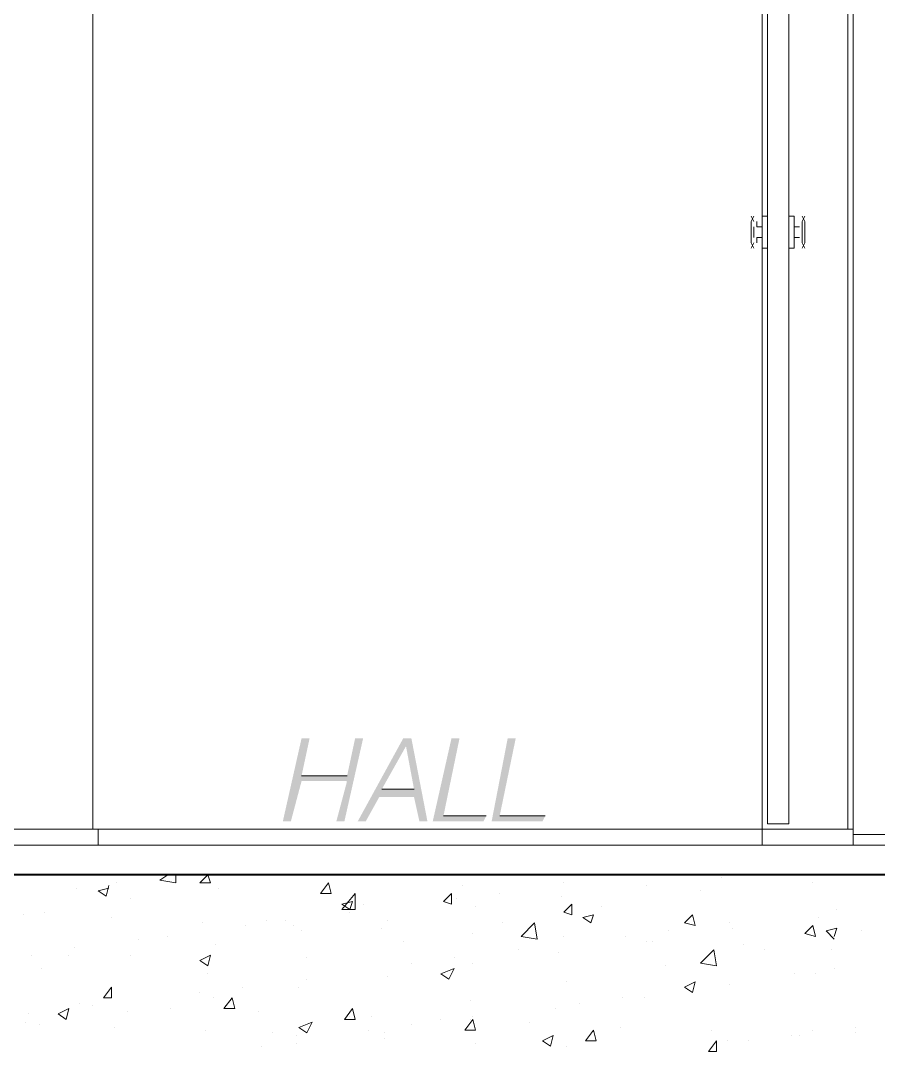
# Model space of a CAD drawing. Header units: millimetres. Extents: x 182 to 575, y -105 to 95.
# Drawn here: x 285.661 to 287.187, y 73.399 to 75.225 of the extents above; entities that cross this region are included whole.
import ezdxf

# ---------------------------------------------------------------- set-up
doc = ezdxf.new("R2010")
doc.units = ezdxf.units.MM
doc.header["$MEASUREMENT"] = 0
doc.layers.add('PDF_Geometry', color=7, linetype='Continuous')
doc.layers.add('PDF_Solid Fills', color=7, linetype='Continuous')

msp = doc.modelspace()

# ---------------------------------------------------------------- hatches: boundary and pattern name
at = {"layer": 'PDF_Solid Fills', "transparency": 33554559}
for points in [[(286.2415473035765, 73.87291228004537), (286.2413886407865, 73.8702157695634), (286.2230608097275, 73.80148175094482), (286.2373443282461, 73.80148175094482), (286.2706779261296, 73.94910288851096), (286.2563944076111, 73.94910288851096), (286.2421076615793, 73.8824356927438), (286.1611537197804, 73.8824356927438), (286.1754404658121, 73.94910288851096), (286.1611537197804, 73.94910288851096), (286.1278233758651, 73.80148175094482), (286.1421068943836, 73.80148175094482), (286.1611537197804, 73.87291228004537)], [(286.484966233008, 73.80148175094482), (286.489726312373, 73.81100519009826), (286.4135357039073, 73.81100519009826), (286.4421059684577, 73.94910288851096), (286.4278224499391, 73.94910288851096), (286.3944888785106, 73.80148175094482)], [(286.5897271060238, 73.80148175094482), (286.5944871853889, 73.81100519009826), (286.5135364975582, 73.81100519009826), (286.5421067621085, 73.94910288851096), (286.52782324359, 73.94910288851096), (286.4992497515265, 73.80148175094482)]]:
    msp.add_hatch(color=256, dxfattribs=at).paths.add_polyline_path(points)
h = msp.add_hatch(color=256, dxfattribs=at)
h.paths.add_polyline_path([(286.3468685345952, 73.93481614247924), (286.3611552806269, 73.85862553401361), (286.3040115240133, 73.85862553401361)])
h.paths.add_polyline_path([(286.3849654393571, 73.80148175094482), (286.3563919472937, 73.94910288851096), (286.3421084287752, 73.94910288851096), (286.2611545134313, 73.80148175094482), (286.275441259463, 73.80148175094482), (286.2992514181931, 73.84433878798188), (286.3611552806269, 73.84433878798188), (286.3706786933254, 73.80148175094482)], flags=0)

# ---------------------------------------------------------------- linework, layer by layer
at = {"layer": 'PDF_Geometry', "lineweight": 13}
for points in [[(286.9802035345951, 75.88719513718823), (286.9802035345951, 73.78719500491309), (285.789727344119, 73.78719500491309), (285.789727344119, 75.93957881443689)], [(287.0278206509973, 75.8776717244898), (287.0278206509973, 73.79672167157975), (286.9897269737487, 73.79672167157975), (286.9897269737487, 75.88719513718823), (286.9802035345951, 75.88719513718823), (286.9802035345951, 75.94910222713528), (286.9897269737487, 75.94910222713528), (286.9897269737487, 75.8776717244898), (287.0278206509973, 75.8776717244898), (287.0278206509973, 75.8681483117914), (287.1325847515265, 75.8681483117914), (287.1325847515265, 73.78719500491309)], [(287.1421081642249, 75.8776717244898), (287.1421081642249, 73.78719500491309)], [(286.9659167885635, 74.87767365570673), (286.9611567091985, 74.86815024300833), (286.9611567091985, 74.85862357634167), (286.9611567091985, 74.84910016364327), (286.9611567091985, 74.83957675094484), (286.9611567091985, 74.8300533117914), (286.9659167885635, 74.82052989909297)], [(286.9659167885635, 74.86815024300833), (286.9611567091985, 74.87767365570673)], [(286.9659167885635, 74.87767365570673), (286.9659167885635, 74.87767365570673)], [(286.9897269737487, 74.87767365570673), (286.9802035345951, 74.87767365570673), (286.9802035345951, 74.82052989909297), (286.9897269737487, 74.82052989909297)], [(287.0278206509973, 74.87767365570673), (287.0373440636957, 74.87767365570673), (287.0373440636957, 74.82052989909297), (287.0278206509973, 74.82052989909297)], [(287.0563941430609, 74.87767365570673), (287.0516308097275, 74.86815024300833), (287.0516308097275, 74.85862357634167), (287.0516308097275, 74.84910016364327), (287.0516308097275, 74.83957675094484), (287.0516308097275, 74.8300533117914), (287.0563941430609, 74.82052989909297)], [(287.0516308097275, 74.82052989909297), (287.0563941430609, 74.8300533117914), (287.0563941430609, 74.83957675094484), (287.0563941430609, 74.84910016364327), (287.0563941430609, 74.85862357634167), (287.0563941430609, 74.86815024300833), (287.0516308097275, 74.87767365570673)], [(287.0516308097275, 74.87767365570673), (287.0516308097275, 74.87767365570673)], [(286.9659167885635, 74.83957675094484), (286.9659167885635, 74.84910016364327), (286.9659167885635, 74.85862357634167)], [(286.9802035345951, 74.85862357634167), (286.9706801218967, 74.85862357634167), (286.9706801218967, 74.86815024300833)], [(287.0373440636957, 74.85862357634167), (287.0468707303623, 74.85862357634167)], [(286.9706801218967, 74.8300533117914), (286.9706801218967, 74.83957675094484), (286.9802035345951, 74.83957675094484)], [(287.0373440636957, 74.83957675094484), (287.0468707303623, 74.83957675094484)], [(286.9611567091985, 74.82052989909297), (286.9659167885635, 74.8300533117914)], [(286.9659167885635, 74.82052989909297), (286.9659167885635, 74.82052989909297)], [(287.0516308097275, 74.82052989909297), (287.0516308097275, 74.82052989909297)], [(288.6468702012619, 73.77767159221469), (287.1421081642249, 73.77767159221469)], [(285.7992507832726, 73.75862474036282), (286.9802035345951, 73.75862474036282)], [(288.6468702012619, 73.75862474036282), (287.1421081642249, 73.75862474036282)]]:
    msp.add_lwpolyline(points, dxfattribs=at)
at = {"layer": 'PDF_Geometry', "lineweight": 20}
for points in [[(286.1611537197804, 73.8824356927438), (286.2421076615793, 73.8824356927438), (286.1611537197804, 73.8824356927438)], [(286.3040115240133, 73.85862553401361), (286.3611552806269, 73.85862553401361), (286.3040115240133, 73.85862553401361)], [(286.489726312373, 73.81100519009826), (286.4135357039073, 73.81100519009826), (286.489726312373, 73.81100519009826)], [(286.5944871853889, 73.81100519009826), (286.5135364975582, 73.81100519009826), (286.5944871853889, 73.81100519009826)]]:
    msp.add_lwpolyline(points, dxfattribs=at)
for points in [[(285.7992507832726, 73.78719500491309), (285.7992507832726, 73.75862474036282), (285.642106233008, 73.75862474036282), (285.642106233008, 73.78719500491309)], [(286.9802035345951, 73.78719500491309), (286.9802035345951, 73.75862474036282), (287.1421081642249, 73.75862474036282), (287.1421081642249, 73.78719500491309)]]:
    msp.add_lwpolyline(points, close=True, dxfattribs=at)
at = {"layer": 'PDF_Geometry', "lineweight": 40}
msp.add_lwpolyline([(292.9516313388281, 73.35862487263796), (293.4040116562884, 73.35862487263796), (293.4040116562884, 73.70624431708242), (280.6802031642249, 73.70624431708242), (280.3040134552301, 73.70624431708242), (280.3040134552301, 73.35862487263796), (280.6802031642249, 73.35862487263796), (280.7516304393571, 73.35862487263796)], dxfattribs=at)
at = {"layer": 'PDF_Geometry', "lineweight": 0}
for points in [[(285.9373452277168, 73.70624431708242), (285.9373452277168, 73.69195757105066), (285.9087749631666, 73.696720904384), (285.9230584816851, 73.70624431708242)], [(286.1611537197804, 73.70624431708242), (286.1611537197804, 73.70624431708242)], [(286.74686840232, 73.70624431708242), (286.74686840232, 73.70624431708242)], [(285.8182976086692, 73.68719746523053), (285.8135375293043, 73.66814738586547), (285.7992507832726, 73.67767405253213), (285.8182976086692, 73.68243413189722)], [(285.832584354701, 73.69195757105066), (285.832584354701, 73.69195757105066)], [(286.446869301791, 73.68719746523053), (286.446869301791, 73.68719746523053)], [(286.6278207832725, 73.69195757105066), (286.6278207832725, 73.69195757105066)], [(286.7754418943836, 73.68719746523053), (286.7754418943836, 73.68719746523053)], [(286.9087730319497, 73.70148098374906), (286.9087730319497, 73.70148098374906)], [(287.0706776615793, 73.69195757105066), (287.0706776615793, 73.69195757105066)], [(285.7611538520556, 73.68243413189722), (285.7611538520556, 73.68243413189722)], [(286.0135358361825, 73.68243413189722), (286.0135358361825, 73.68243413189722)], [(286.5135364975582, 73.6729107191988), (286.5135364975582, 73.6729107191988)], [(286.8706793547011, 73.67767405253213), (286.8706793547011, 73.67767405253213)], [(285.8563945398862, 73.6633873065004), (285.8563945398862, 73.6633873065004)], [(286.2706779261296, 73.65386386734696), (286.2706779261296, 73.65386386734696)], [(286.4373458890925, 73.6633873065004), (286.4373458890925, 73.6633873065004)], [(286.6230606774524, 73.66814738586547), (286.6230606774524, 73.66814738586547)], [(285.6659164181931, 73.63481704195013), (285.6659164181931, 73.63481704195013)], [(285.704013322955, 73.6395771213152), (285.704013322955, 73.6395771213152)], [(286.2468709949127, 73.6395771213152), (286.2468709949127, 73.6395771213152)], [(286.4706794869762, 73.64910056046864), (286.4706794869762, 73.64910056046864)], [(286.6944879525846, 73.64910056046864), (286.6944879525846, 73.64910056046864)], [(287.1135346721613, 73.64434045464856), (287.1135346721613, 73.64434045464856)], [(285.8230609420026, 73.6300537086168), (285.8230609420026, 73.6300537086168)], [(285.9849655716323, 73.62053029591837), (285.9849655716323, 73.62053029591837)], [(286.0611561800979, 73.61576696258504), (286.0611561800979, 73.61576696258504)], [(286.0992498573465, 73.62529037528347), (286.0992498573465, 73.62529037528347)], [(286.1325834552302, 73.62529037528347), (286.1325834552302, 73.62529037528347)], [(286.1468702012619, 73.61576696258504), (286.1468702012619, 73.61576696258504)], [(286.3135349367117, 73.62529037528347), (286.3135349367117, 73.62529037528347)], [(286.5182965769233, 73.62053029591837), (286.5182965769233, 73.62053029591837)], [(286.9230597779815, 73.62053029591837), (286.9230597779815, 73.62053029591837)], [(287.0802043282461, 73.6300537086168), (287.0802043282461, 73.6300537086168)], [(285.9230584816851, 73.5967201107332), (285.9230584816851, 73.5967201107332)], [(286.1611537197804, 73.60624354988664), (286.1611537197804, 73.60624354988664)], [(286.3040115240133, 73.61100685676496), (286.3040115240133, 73.61100685676496)], [(286.4659161536428, 73.60148344406653), (286.4659161536428, 73.60148344406653)], [(286.6278207832725, 73.5967201107332), (286.6278207832725, 73.5967201107332)], [(286.7373449896216, 73.5967201107332), (286.7373449896216, 73.5967201107332)], [(286.8135355716322, 73.60624354988664), (286.8135355716322, 73.60624354988664)], [(286.9278231113148, 73.61100685676496), (286.9278231113148, 73.61100685676496)], [(287.1087745927963, 73.5919600313681), (287.0944878467645, 73.60624354988664), (287.1135346721613, 73.61100685676496), (287.1087745927963, 73.5967201107332)], [(287.1563916827433, 73.60624354988664), (287.1563916827433, 73.60624354988664)], [(285.7563937726904, 73.57767328533637), (285.7563937726904, 73.57767328533637)], [(285.8706780584047, 73.5919600313681), (285.8706780584047, 73.5919600313681)], [(286.0087757568175, 73.58243336470144), (286.0087757568175, 73.58243336470144)], [(286.3421084287752, 73.5871966980348), (286.3421084287752, 73.5871966980348)], [(286.7754418943836, 73.5871966980348), (286.7754418943836, 73.5871966980348)], [(286.784965307082, 73.5871966980348), (286.784965307082, 73.5871966980348)], [(286.9468699631667, 73.58243336470144), (286.9468699631667, 73.58243336470144)], [(285.6802031642248, 73.5633865128496), (285.6802031642248, 73.5633865128496)], [(285.746870333537, 73.5633865128496), (285.746870333537, 73.5633865128496)], [(285.8563945398862, 73.5633865128496), (285.8563945398862, 73.5633865128496)], [(286.5468700689868, 73.57290995200304), (286.5468700689868, 73.57290995200304)], [(286.6182973705741, 73.5681498461829), (286.6182973705741, 73.5681498461829)], [(286.9849636404153, 73.57290995200304), (286.9849636404153, 73.57290995200304)], [(287.1040112594629, 73.57290995200304), (287.1040112594629, 73.57290995200304)], [(286.1706803864471, 73.5586264334845), (286.1706803864471, 73.5586264334845)], [(286.3563919472937, 73.54909976681787), (286.3563919472937, 73.54909976681787)], [(286.4325825557593, 73.5586264334845), (286.4325825557593, 73.5586264334845)], [(286.4659161536428, 73.54909976681787), (286.4659161536428, 73.54909976681787)], [(286.8087754922672, 73.54433968745278), (286.8087754922672, 73.54433968745278)], [(285.6992499896216, 73.53957635411945), (285.6992499896216, 73.53957635411945)], [(285.9944890107857, 73.53005294142102), (285.9944890107857, 73.53005294142102)], [(286.3135349367117, 73.52529283560094), (286.3135349367117, 73.52529283560094)], [(287.0373440636957, 73.53005294142102), (287.0373440636957, 73.53005294142102)], [(287.0754409949127, 73.53005294142102), (287.0754409949127, 73.53005294142102)], [(287.1087745927963, 73.53957635411945), (287.1087745927963, 73.53957635411945)], [(286.0563928467645, 73.50624275623585), (286.0563928467645, 73.50624275623585)], [(286.1563936404153, 73.50624275623585), (286.1563936404153, 73.50624275623585)], [(286.1706803864471, 73.52052950226758), (286.1706803864471, 73.52052950226758)], [(286.6325841166058, 73.51576942290251), (286.6325841166058, 73.51576942290251)], [(286.9230597779815, 73.51100608956918), (286.9230597779815, 73.51100608956918)], [(285.8182976086692, 73.50148267687075), (285.8182976086692, 73.50148267687075)], [(285.9802022382989, 73.49671934353742), (285.9802022382989, 73.49671934353742)], [(286.0040124234841, 73.48719593083902), (286.0040124234841, 73.48719593083902)], [(286.7325848838016, 73.48719593083902), (286.7325848838016, 73.48719593083902)], [(286.7706785610502, 73.48719593083902), (286.7706785610502, 73.48719593083902)], [(286.8468691695159, 73.50148267687075), (286.8468691695159, 73.50148267687075)], [(285.7659171853888, 73.47767249168558), (285.7659171853888, 73.47767249168558)], [(285.789727344119, 73.47291241232048), (285.789727344119, 73.47291241232048)], [(285.9278218150185, 73.46814907898718), (285.9278218150185, 73.46814907898718)], [(286.4611560478228, 73.48243582501891), (286.4611560478228, 73.48243582501891)], [(286.613537264754, 73.46814907898718), (286.613537264754, 73.46814907898718)], [(286.656394275336, 73.47767249168558), (286.656394275336, 73.47767249168558)], [(285.6754398308915, 73.45862566628875), (285.6754398308915, 73.45862566628875)], [(285.851631206553, 73.46338574565382), (285.851631206553, 73.46338574565382)], [(286.0849631113148, 73.46338574565382), (286.0849631113148, 73.46338574565382)], [(286.2468709949127, 73.45386233295542), (286.2468709949127, 73.45386233295542)], [(286.2849646721613, 73.45386233295542), (286.2849646721613, 73.45386233295542)], [(286.4659161536428, 73.45386233295542), (286.4659161536428, 73.45386233295542)], [(285.6706797250714, 73.44433889380198), (285.6706797250714, 73.44433889380198)], [(285.6944899102566, 73.43957881443689), (285.6944899102566, 73.43957881443689)], [(285.8278210478228, 73.43481548110356), (285.8278210478228, 73.43481548110356)], [(286.3563919472937, 73.43957881443689), (286.3563919472937, 73.43957881443689)], [(286.4087756245424, 73.44910222713528), (286.4087756245424, 73.44910222713528)], [(286.4611560478228, 73.44910222713528), (286.4611560478228, 73.44910222713528)], [(286.5659169208386, 73.44433889380198), (286.5659169208386, 73.44433889380198)], [(286.7278215504683, 73.43481548110356), (286.7278215504683, 73.43481548110356)], [(287.1468682700449, 73.43481548110356), (287.1468682700449, 73.43481548110356)], [(285.9897256774524, 73.43005214777025), (285.9897256774524, 73.43005214777025)], [(286.1087732965, 73.42529206840516), (286.1087732965, 73.42529206840516)], [(286.151630307082, 73.42052873507183), (286.151630307082, 73.42052873507183)], [(286.280201338828, 73.43005214777025), (286.280201338828, 73.43005214777025)], [(286.3087748308915, 73.42529206840516), (286.3087748308915, 73.42529206840516)], [(286.3087748308915, 73.41576862925172), (286.3087748308915, 73.41576862925172)], [(286.8897261800978, 73.43005214777025), (286.8897261800978, 73.43005214777025)], [(287.0325839843306, 73.42052873507183), (287.0325839843306, 73.42052873507183)], [(287.0468707303623, 73.42052873507183), (287.0468707303623, 73.42052873507183)], [(287.0706776615793, 73.43005214777025), (287.0706776615793, 73.43005214777025)], [(287.1468682700449, 73.42529206840516), (287.1468682700449, 73.42529206840516)], [(286.0897264446481, 73.40148188321996), (286.0897264446481, 73.40148188321996)], [(286.151630307082, 73.40624521655332), (286.151630307082, 73.40624521655332)], [(286.4706794869762, 73.40624521655332), (286.4706794869762, 73.40624521655332)], [(286.6325841166058, 73.40148188321996), (286.6325841166058, 73.40148188321996)], [(286.9182964446481, 73.4110053223734), (286.9182964446481, 73.4110053223734)], [(286.956393375865, 73.4110053223734), (286.956393375865, 73.4110053223734)]]:
    msp.add_lwpolyline(points, dxfattribs=at)
for points in [[(285.9944890107857, 73.70624431708242), (285.9992490901508, 73.69195757105066), (285.9802022382989, 73.69195757105066)], [(286.2087740636957, 73.69195757105066), (286.2135373970291, 73.6729107191988), (286.194487317664, 73.6729107191988)], [(286.2563944076111, 73.64434045464856), (286.2325842488809, 73.64434045464856), (286.2563944076111, 73.6729107191988)], [(286.4278224499391, 73.6729107191988), (286.4278224499391, 73.65386386734696), (286.4135357039073, 73.65862397316707)], [(286.2516310742778, 73.65862397316707), (286.2468709949127, 73.64434045464856), (286.2325842488809, 73.65386386734696)], [(286.6421075293042, 73.65386386734696), (286.6421075293042, 73.63481704195013), (286.6278207832725, 73.6395771213152)], [(286.6802012065529, 73.63481704195013), (286.6754411271878, 73.62053029591837), (286.6611543811562, 73.6300537086168)], [(286.8563926086694, 73.63481704195013), (286.8611559155476, 73.61576696258504), (286.8421090901508, 73.62053029591837)], [(286.5802036668704, 73.5919600313681), (286.5516301748069, 73.5967201107332), (286.575440333537, 73.62053029591837)], [(287.0706776615793, 73.61576696258504), (287.0754409949127, 73.5967201107332), (287.0563941430609, 73.60148344406653)], [(285.9992490901508, 73.5633865128496), (285.9944890107857, 73.54433968745278), (285.9802022382989, 73.55386310015118)], [(286.8992496192513, 73.54433968745278), (286.8706793547011, 73.54909976681787), (286.8944895134313, 73.57290995200304)], [(286.4325825557593, 73.53957635411945), (286.4230591430609, 73.52052950226758), (286.4087756245424, 73.53005294142102)], [(285.8230609420026, 73.50624275623585), (285.8230609420026, 73.48719593083902), (285.8087741959708, 73.48719593083902)], [(286.8611559155476, 73.51576942290251), (286.8563926086694, 73.49671934353742), (286.8421090901508, 73.50624275623585)], [(286.0373460213677, 73.48719593083902), (286.0421061007328, 73.46814907898718), (286.023059275336, 73.46814907898718)], [(285.746870333537, 73.46814907898718), (285.7421070002036, 73.44910222713528), (285.7278202541719, 73.45862566628875)], [(286.2516310742778, 73.46814907898718), (286.2563944076111, 73.44910222713528), (286.2373443282461, 73.44910222713528)], [(286.1802037991455, 73.44433889380198), (286.1706803864471, 73.42529206840516), (286.1563936404153, 73.43481548110356)], [(286.4659161536428, 73.44910222713528), (286.4706794869762, 73.43005214777025), (286.4516326351243, 73.43005214777025)], [(286.6087739314206, 73.42052873507183), (286.6040138520556, 73.40148188321996), (286.5897271060238, 73.4110053223734)], [(286.6802012065529, 73.43005214777025), (286.6849645398862, 73.4110053223734), (286.6659176880344, 73.4110053223734)], [(286.8992496192513, 73.4110053223734), (286.8992496192513, 73.39195847052156), (286.8849661007329, 73.39195847052156)]]:
    msp.add_lwpolyline(points, close=True, dxfattribs=at)

doc.saveas('drawing.dxf')
